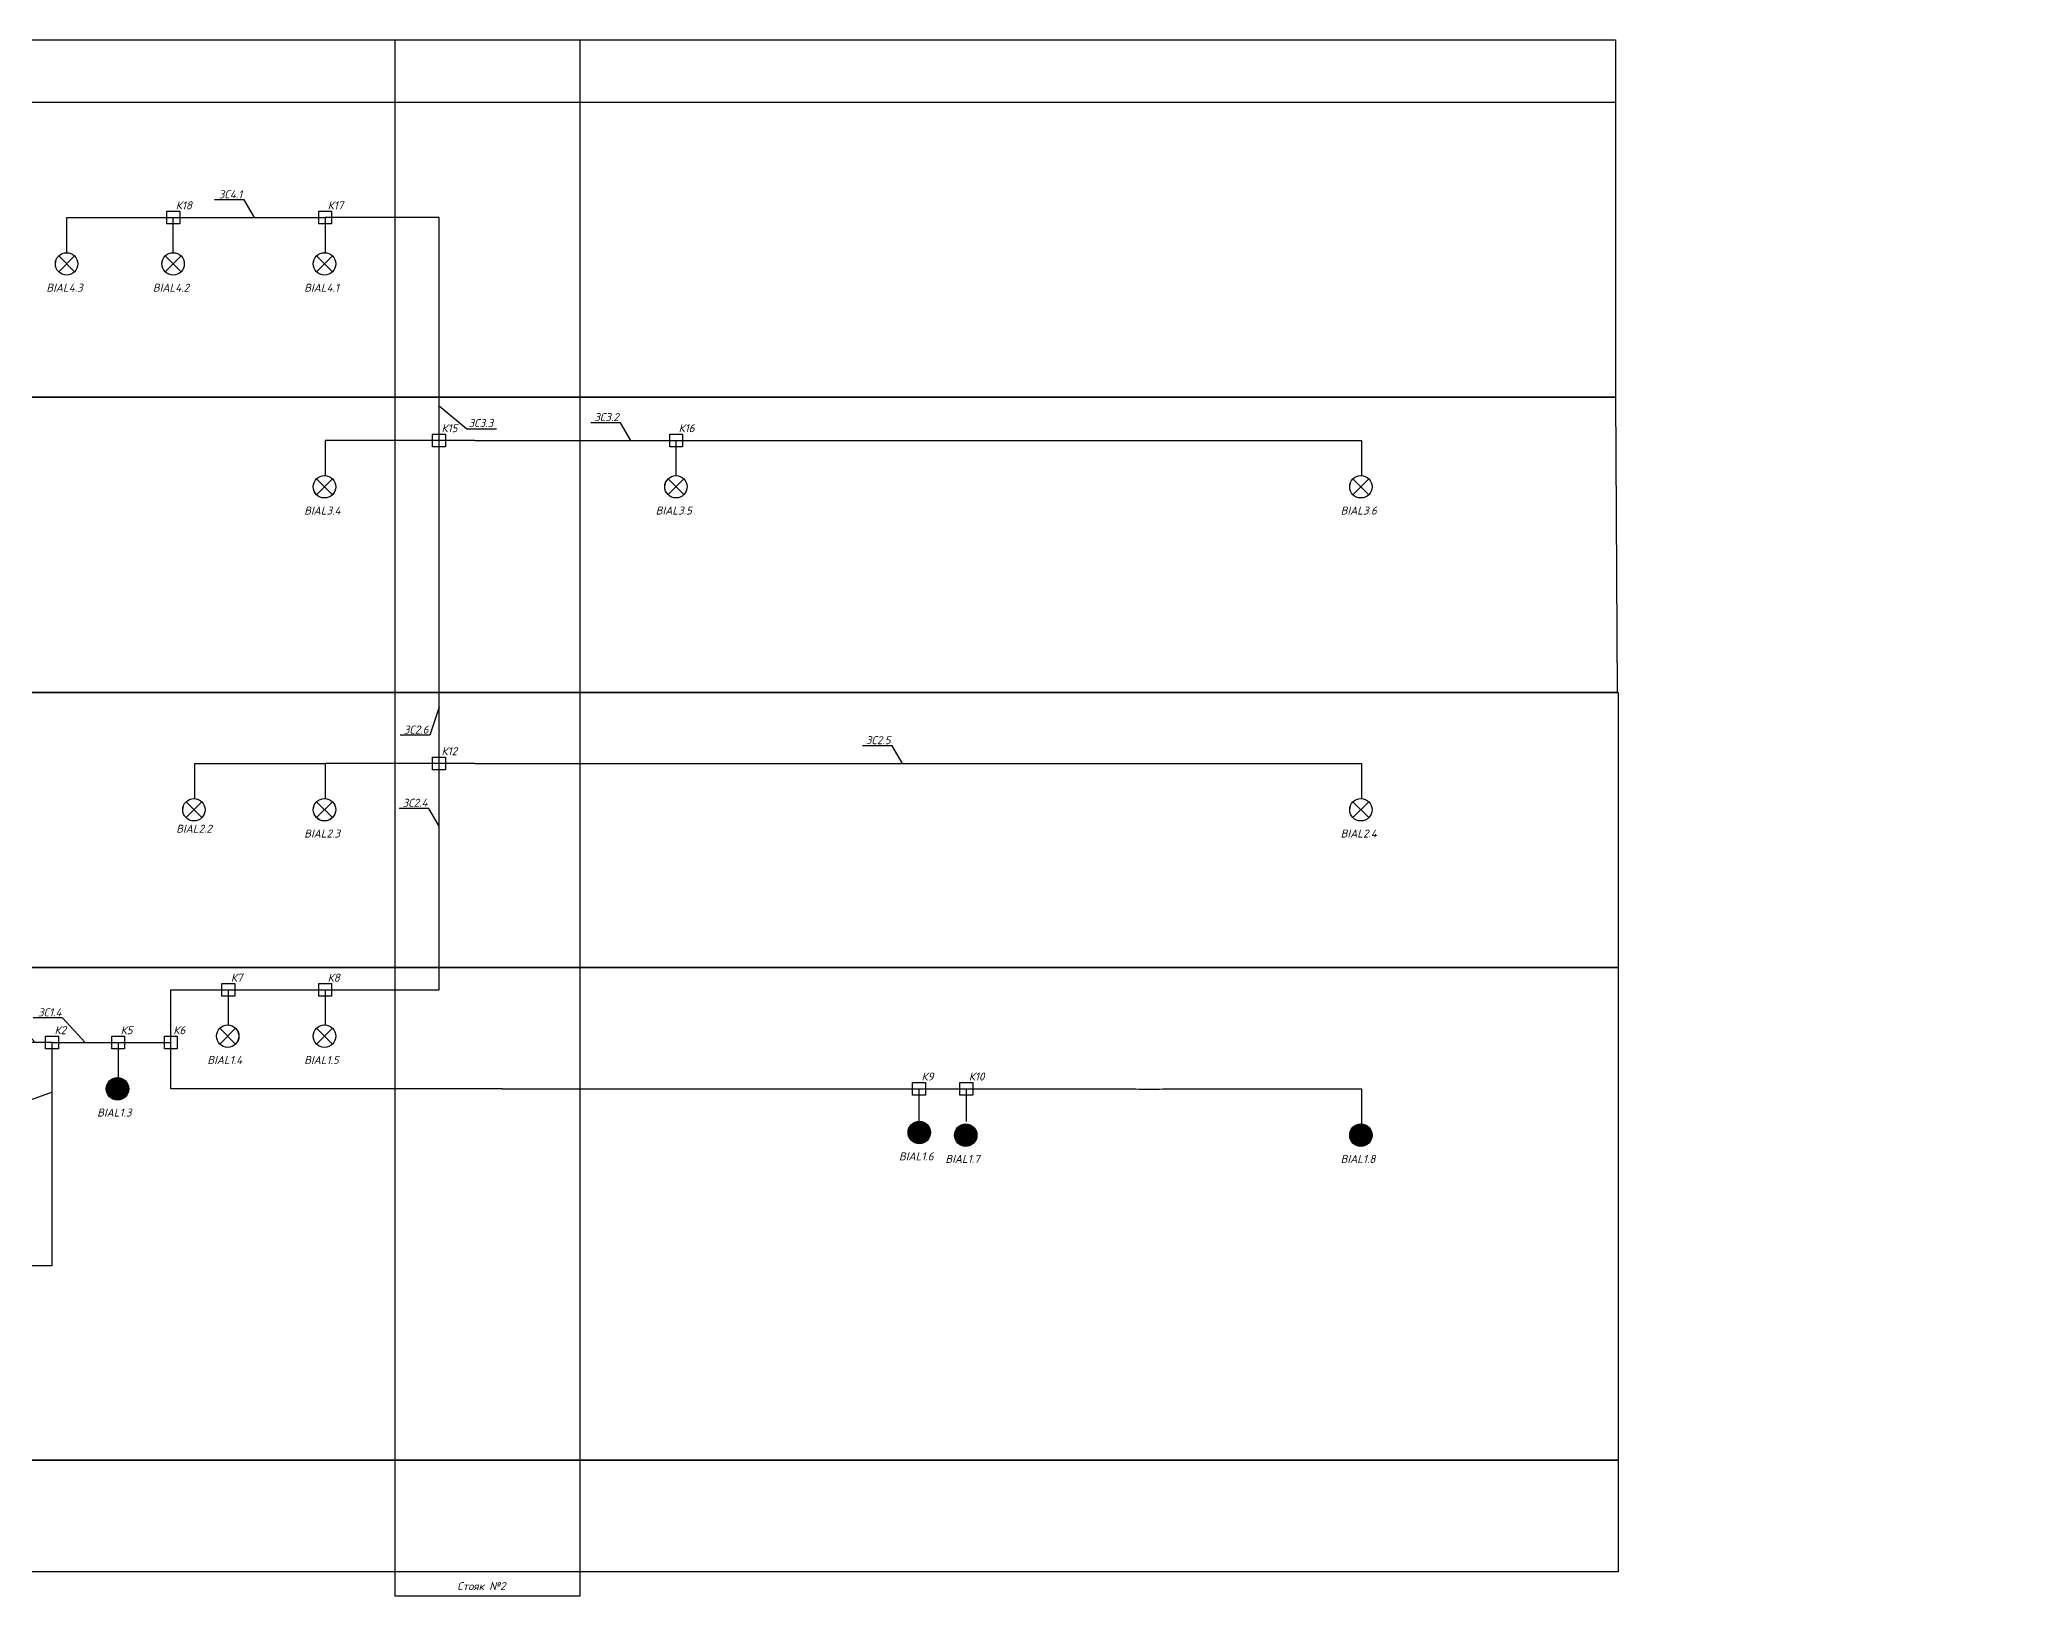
# Model space of a CAD drawing. Extents: x 69141456 to 70100388, y -33501327 to -33101377.
# Drawn here: x 69322173 to 69384317, y -33474125 to -33425584 of the extents above; entities that cross this region are included whole.
import ezdxf
from ezdxf import colors
from ezdxf.entities.mleader import LeaderData, LeaderLine
from ezdxf.math import Vec2, Vec3

# ---------------------------------------------------------------- set-up
doc = ezdxf.new("R2010")
doc.units = 0
doc.header["$LTSCALE"] = 100
for name, color, linetype in [('PDF _СКС', 1, 'Continuous'), ('PDF _СС_ЗВ_Кабель', 1, 'Continuous'), ('PDF _СС_ЗВ_Оборудование', 1, 'Continuous'), ('PDF _СС_Схема', 7, 'Continuous'), ('PDF _Текст', 7, 'Continuous'), ('СС. Текст', 7, 'Continuous')]:
    doc.layers.add(name, color=color, linetype=linetype)
doc.layers.add('СС_ЭЧС_Кабель', color=180, linetype='Continuous', lineweight=30)
doc.styles.add('ISOCPEUR', font='isocpeui.ttf', dxfattribs={"height": 250})

msp = doc.modelspace()

# ---------------------------------------------------------------- linework, layer by layer
at = {"layer": 'PDF _СКС', "lineweight": 30}
for points in [[(69322760, -33432323.8), (69323255.2, -33432819.1)], [(69322760, -33432819.1), (69323255.2, -33432323.8)], [(69326082.4, -33432323.8), (69326577.7, -33432819.1)], [(69326082.4, -33432819.1), (69326577.7, -33432323.8)], [(69330805, -33432324.9), (69331298.1, -33432820.1)], [(69330805, -33432820.1), (69331298.1, -33432324.9)], [(69330805, -33439275.3), (69331298.1, -33439770.5)], [(69330805, -33439770.5), (69331298.1, -33439275.3)], [(69341767.1, -33439274.2), (69342262.3, -33439769.5)], [(69341767.1, -33439769.5), (69342262.3, -33439274.2)], [(69363131.4, -33439275.3), (69363624.6, -33439770.5)], [(69363131.4, -33439770.5), (69363624.6, -33439275.3)], [(69326732.4, -33449350.7), (69327227.6, -33449843.8)], [(69326732.4, -33449843.8), (69327227.6, -33449350.7)], [(69330805, -33449350.7), (69331298.1, -33449843.8)], [(69330805, -33449843.8), (69331298.1, -33449350.7)], [(69363131.4, -33449350.7), (69363624.6, -33449843.8)], [(69363131.4, -33449843.8), (69363624.6, -33449350.7)], [(69327784.5, -33456414.1), (69328277.6, -33456907.3)], [(69327784.5, -33456907.3), (69328277.6, -33456414.1)], [(69330805, -33456414.1), (69331298.1, -33456907.3)], [(69330805, -33456907.3), (69331298.1, -33456414.1)], [(69324347.4, -33458053), (69324840.5, -33458546.1)], [(69324347.4, -33458546.1), (69324840.5, -33458053)], [(69349357.4, -33459419.8), (69349850.6, -33459912.9)], [(69349357.4, -33459912.9), (69349850.6, -33459419.8)], [(69350805, -33459498.4), (69351298.1, -33459991.5)], [(69350805, -33459991.5), (69351298.1, -33459498.4)], [(69363131.4, -33459498.4), (69363624.6, -33459993.7)], [(69363131.4, -33459993.7), (69363624.6, -33459498.4)]]:
    msp.add_lwpolyline(points, dxfattribs=at)
for centre in [(69323007.6, -33432571.4), (69326330, -33432571.4), (69331052.6, -33432572.5), (69331052.6, -33439522.9), (69342014.7, -33439521.8), (69363379.1, -33439522.9), (69326980, -33449596.2), (69331052.6, -33449596.2), (69363379.1, -33449596.2), (69328032.1, -33456659.6), (69331052.6, -33456659.6), (69324595, -33458298.5), (69349605, -33459665.3), (69351052.6, -33459743.9), (69363379.1, -33459746)]:
    msp.add_circle(centre, 349.7, dxfattribs=at)
at = {"layer": 'PDF _СС_ЗВ_Кабель', "lineweight": 30}
for points in [[(69326135.3, -33430927.3), (69326534.9, -33430927.3), (69326534.9, -33431324.8), (69326135.3, -33431324.8)], [(69330873, -33430927.3), (69331272.6, -33430927.3), (69331272.6, -33431324.8), (69330873, -33431324.8)], [(69334424.9, -33437877.7), (69334824.5, -33437877.7), (69334824.5, -33438275.1), (69334424.9, -33438275.1)], [(69341820, -33437877.7), (69342219.6, -33437877.7), (69342219.6, -33438275.2), (69341820, -33438275.2)], [(69334424.9, -33447952), (69334824.5, -33447952), (69334824.5, -33448349.5), (69334424.9, -33448349.5)], [(69327854.6, -33455015.5), (69328252.1, -33455015.5), (69328252.1, -33455413), (69327854.6, -33455413)], [(69330873, -33455015.5), (69331272.6, -33455015.5), (69331272.6, -33455413), (69330873, -33455413)], [(69322353.5, -33456654.3), (69322753.1, -33456654.3), (69322753.1, -33457053.9), (69322353.5, -33457053.9)], [(69324415.4, -33456654.3), (69324815, -33456654.3), (69324815, -33457053.9), (69324415.4, -33457053.9)], [(69326058.5, -33456654.3), (69326458.1, -33456654.3), (69326458.1, -33457053.9), (69326058.5, -33457053.9)], [(69349396.7, -33458099.7), (69349796.4, -33458099.7), (69349796.4, -33458499.4), (69349396.7, -33458499.4)], [(69350873, -33458099.7), (69351272.6, -33458099.7), (69351272.6, -33458499.4), (69350873, -33458499.4)]]:
    msp.add_lwpolyline(points, close=True, dxfattribs=at)
for points in [[(69334624.7, -33441201.5), (69334624.7, -33431126), (69331072.8, -33431126), (69331072.8, -33432214.3)], [(69321475.7, -33463807), (69322553.3, -33463807), (69322553.3, -33456854.1), (69304283.6, -33456854.1), (69304283.6, -33438076.4), (69297492.3, -33438076.4), (69297492.3, -33439164.7)], [(69334624.7, -33448151.8), (69334624.7, -33438076.4), (69331072.8, -33438076.4), (69331072.8, -33439164.7)], [(69336589.5, -33438076.4), (69358467.8, -33438076.4), (69363401.4, -33438076.4), (69363401.4, -33439164.7)], [(69327002.3, -33449238), (69327002.3, -33448151.8), (69327002.3, -33448151.8), (69331072.8, -33448151.8)], [(69331072.8, -33455215.3), (69334624.7, -33455215.3), (69334624.7, -33448151.8), (69331072.8, -33448151.8), (69331072.8, -33449238)], [(69336589.5, -33448151.5), (69336589.5, -33448151.5), (69363401.4, -33448151.8), (69363401.4, -33449238)], [(69335742.8, -33458299.6), (69326258.3, -33458299.6), (69326258.3, -33456854.1), (69326258.3, -33455215.3), (69328054.4, -33455215.3)], [(69328054.4, -33456301.5), (69328054.4, -33455215.3), (69331072.8, -33455215.3), (69331072.8, -33456301.5)], [(69322553.3, -33456854.1), (69324615.2, -33456854.1), (69324615.2, -33457940.3)], [(69324615.2, -33456854.1), (69326258.3, -33456854.1)], [(69336586.7, -33458299.6), (69356357.1, -33458299.6)], [(69349604, -33459315.6), (69349604, -33458299.6)], [(69351080.2, -33459315.6), (69351080.2, -33458299.6)], [(69357200.9, -33458299.6), (69363401.4, -33458299.6), (69363401.4, -33459387.9)]]:
    msp.add_lwpolyline(points, dxfattribs=at)
for centre, radius, start, end in [((69336166.9, -33425937.5), 12146.2, 268.006101, 271.993899), ((69336166.9, -33320462.1), 127690.2, 269.810373, 270.189627), ((69336166.9, -33531181), 72882.9, 89.667774, 90.332226), ((69356781.1, -33453210.4), 5106.4, 265.25277, 274.74723)]:
    msp.add_arc(centre, radius, start, end, dxfattribs=at)
at = {"layer": 'PDF _СС_ЗВ_Оборудование', "color": 7, "lineweight": 0, "true_color": 0xffffff}
for points in [[(69322657.9, -33432572.5), (69322683.4, -33432438.6)], [(69325980.4, -33432572.5), (69326005.9, -33432438.6)], [(69330700.8, -33432573.6), (69330728.5, -33432439.7)], [(69330700.8, -33439523.9), (69330728.5, -33439390)], [(69341665, -33439522.9), (69341690.5, -33439389)], [(69363029.4, -33439523.9), (69363054.9, -33439390)], [(69326630.3, -33449597.3), (69326655.8, -33449463.3)], [(69330700.8, -33449597.3), (69330728.5, -33449463.3)], [(69363029.4, -33449597.3), (69363054.9, -33449463.3)], [(69327682.5, -33456660.7), (69327708, -33456526.8)], [(69330700.8, -33456660.7), (69330728.5, -33456526.8)], [(69324245.3, -33458299.6), (69324270.8, -33458167.8)], [(69349255.4, -33459666.3), (69349280.9, -33459534.5)], [(69350702.9, -33459745), (69350728.4, -33459613.2)], [(69363029.4, -33459747.1), (69363054.9, -33459613.2)]]:
    msp.add_lwpolyline(points, dxfattribs=at)
at = {"layer": 'PDF _СС_ЗВ_Оборудование', "lineweight": 30}
for centre, radius in [((69323007.2, -33432571.4), 349.3), ((69326329.6, -33432571.4), 349.3), ((69331050.8, -33432571.3), 350), ((69331050.8, -33439521.7), 350), ((69342014.3, -33439521.7), 349.3), ((69363378.7, -33439522.8), 349.3), ((69326979.6, -33449596.1), 349.3), ((69331050.8, -33449595), 350), ((69363378.7, -33449596.1), 349.3), ((69328031.7, -33456659.6), 349.3), ((69331050.8, -33456658.5), 350), ((69324594.6, -33458300.5), 349.3), ((69349604.6, -33459667.3), 349.3), ((69351052.2, -33459746), 349.3), ((69363378.7, -33459746), 349.3)]:
    msp.add_circle(centre, radius, dxfattribs=at)
at = {"layer": 'PDF _СС_ЗВ_Оборудование', "color": 7, "true_color": 0xffffff, "transparency": 33554559}
for points in [[(69324264.5, -33458414.3), (69324347.4, -33458053), (69324245.3, -33458299.6)], [(69324347.4, -33458053), (69324245.3, -33458299.6), (69324270.8, -33458167.8)], [(69324317.6, -33458512.1), (69324491.9, -33457965.8), (69324264.5, -33458414.3)], [(69324491.9, -33457965.8), (69324264.5, -33458414.3), (69324347.4, -33458053)], [(69324417.5, -33458601.4), (69324649.2, -33457955.2), (69324317.6, -33458512.1)], [(69324649.2, -33457955.2), (69324317.6, -33458512.1), (69324491.9, -33457965.8)], [(69324791.6, -33458010.5), (69324417.5, -33458601.4), (69324649.2, -33457955.2)], [(69324511, -33458639.7), (69324791.6, -33458010.5), (69324417.5, -33458601.4)], [(69324897.9, -33458127.4), (69324511, -33458639.7), (69324791.6, -33458010.5)], [(69324636.4, -33458646), (69324897.9, -33458127.4), (69324511, -33458639.7)], [(69324942.5, -33458299.6), (69324636.4, -33458646), (69324897.9, -33458127.4)], [(69324759.7, -33458607.8), (69324942.5, -33458299.6), (69324636.4, -33458646)], [(69324914.9, -33458437.7), (69324759.7, -33458607.8), (69324942.5, -33458299.6)], [(69324840.5, -33458546.1), (69324914.9, -33458437.7), (69324759.7, -33458607.8)], [(69349274.5, -33459781.1), (69349357.4, -33459419.8), (69349255.4, -33459666.3)], [(69349357.4, -33459419.8), (69349255.4, -33459666.3), (69349280.9, -33459534.5)], [(69349327.7, -33459878.9), (69349502, -33459332.6), (69349274.5, -33459781.1)], [(69349502, -33459332.6), (69349274.5, -33459781.1), (69349357.4, -33459419.8)], [(69349427.6, -33459968.2), (69349659.2, -33459322), (69349327.7, -33459878.9)], [(69349659.2, -33459322), (69349327.7, -33459878.9), (69349502, -33459332.6)], [(69349801.7, -33459377.2), (69349427.6, -33459968.2), (69349659.2, -33459322)], [(69349521.1, -33460006.4), (69349801.7, -33459377.2), (69349427.6, -33459968.2)], [(69349907.9, -33459494.1), (69349521.1, -33460006.4), (69349801.7, -33459377.2)], [(69349646.5, -33460012.8), (69349907.9, -33459494.1), (69349521.1, -33460006.4)], [(69349952.6, -33459666.3), (69349646.5, -33460012.8), (69349907.9, -33459494.1)], [(69350722.1, -33459859.8), (69350805, -33459498.4), (69350702.9, -33459745)], [(69350805, -33459498.4), (69350702.9, -33459745), (69350728.4, -33459613.2)], [(69350775.2, -33459957.5), (69350949.5, -33459411.3), (69350722.1, -33459859.8)], [(69350949.5, -33459411.3), (69350722.1, -33459859.8), (69350805, -33459498.4)], [(69350875.1, -33460046.8), (69351106.8, -33459400.6), (69350775.2, -33459957.5)], [(69351106.8, -33459400.6), (69350775.2, -33459957.5), (69350949.5, -33459411.3)], [(69351249.2, -33459455.9), (69350875.1, -33460046.8), (69351106.8, -33459400.6)], [(69350968.6, -33460085.1), (69351249.2, -33459455.9), (69350875.1, -33460046.8)], [(69351355.5, -33459572.8), (69350968.6, -33460085.1), (69351249.2, -33459455.9)], [(69351094, -33460091.4), (69351355.5, -33459572.8), (69350968.6, -33460085.1)], [(69351400.1, -33459745), (69351094, -33460091.4), (69351355.5, -33459572.8)], [(69363048.5, -33459861.9), (69363131.4, -33459498.4), (69363029.4, -33459747.1)], [(69363131.4, -33459498.4), (69363029.4, -33459747.1), (69363054.9, -33459613.2)], [(69363101.7, -33459959.7), (69363278.1, -33459411.3), (69363048.5, -33459861.9)], [(69363278.1, -33459411.3), (69363048.5, -33459861.9), (69363131.4, -33459498.4)], [(69363203.7, -33460048.9), (69363435.4, -33459400.6), (69363101.7, -33459959.7)], [(69363435.4, -33459400.6), (69363101.7, -33459959.7), (69363278.1, -33459411.3)], [(69363575.7, -33459458), (69363203.7, -33460048.9), (69363435.4, -33459400.6)], [(69363295.1, -33460085.1), (69363575.7, -33459458), (69363203.7, -33460048.9)], [(69363682, -33459572.8), (69363295.1, -33460085.1), (69363575.7, -33459458)], [(69363420.5, -33460093.6), (69363682, -33459572.8), (69363295.1, -33460085.1)], [(69363728.7, -33459747.1), (69363420.5, -33460093.6), (69363682, -33459572.8)], [(69349769.8, -33459974.5), (69349952.6, -33459666.3), (69349646.5, -33460012.8)], [(69349925, -33459804.5), (69349769.8, -33459974.5), (69349952.6, -33459666.3)], [(69349850.6, -33459912.9), (69349925, -33459804.5), (69349769.8, -33459974.5)], [(69351217.3, -33460053.2), (69351400.1, -33459745), (69351094, -33460091.4)], [(69351372.5, -33459883.1), (69351217.3, -33460053.2), (69351400.1, -33459745)], [(69351298.1, -33459991.5), (69351372.5, -33459883.1), (69351217.3, -33460053.2)], [(69363543.8, -33460053.2), (69363728.7, -33459747.1), (69363420.5, -33460093.6)], [(69363699, -33459883.1), (69363543.8, -33460053.2), (69363728.7, -33459747.1)], [(69363624.6, -33459993.7), (69363699, -33459883.1), (69363543.8, -33460053.2)]]:
    msp.add_solid(points, dxfattribs=at)
at = {"layer": 'PDF _СС_Схема', "lineweight": 30}
for points in [[(69291106.9, -33425583.9), (69371325.7, -33425583.9), (69371325.7, -33436733), (69291106.9, -33436733)], [(69333260.1, -33425583.9), (69339016.3, -33425583.9), (69339016.3, -33474124.8), (69333260.1, -33474124.8)], [(69291106.9, -33436733), (69371325.7, -33436733), (69371376.7, -33445941.2), (69291106.9, -33445941.2)], [(69291106.9, -33445941.2), (69371400.1, -33445941.2), (69371400.1, -33454515.9), (69291106.9, -33454515.9)], [(69291106.9, -33454515.9), (69371400.1, -33454515.9), (69371400.1, -33469879.9), (69291106.9, -33469879.9)], [(69291106.9, -33469879.9), (69371400.1, -33469879.9), (69371400.1, -33473370.2), (69291106.9, -33473370.2)]]:
    msp.add_lwpolyline(points, close=True, dxfattribs=at)
msp.add_lwpolyline([(69291106.9, -33427524.8), (69371325.7, -33427524.8)], dxfattribs=at)
at = {"layer": 'СС_ЭЧС_Кабель', "color": 1}
for points in [[(69323013, -33432222.2), (69323012.7, -33431126)], [(69323012.7, -33431126), (69331072.8, -33431126)], [(69326335.4, -33432222.2), (69326335.1, -33431126)], [(69335744.3, -33438076.4), (69334624.7, -33438076.4)], [(69342020.1, -33439172.5), (69342019.8, -33438076.4)], [(69335744.3, -33448151.5), (69334624.7, -33448151.8)]]:
    msp.add_lwpolyline(points, dxfattribs=at)

# ---------------------------------------------------------------- texts
at = {"layer": 'PDF _Текст', "attachment_point": 7, "style": 'ISOCPEUR'}
for s, insert, char_height in [('К18', (69326411.9, -33430871.5), 249.57), ('К17', (69331149.6, -33430871.5), 249.57), ('{\\fISOCPEUR|b0|i1|c204|p34;BIAL4.2}', (69325697.7, -33433439.8), 249.573), ('{\\fISOCPEUR|b0|i1|c204|p34;BIAL4.1}', (69330418.1, -33433440.8), 249.573), ('К15', (69334701.5, -33437821.9), 249.57), ('К16', (69342096.5, -33437821.9), 249.57), ('{\\fISOCPEUR|b0|i1|c204|p34;BIAL3.4}', (69330418.1, -33440391.2), 249.573), ('{\\fISOCPEUR|b0|i1|c204|p34;BIAL3.5}', (69341382.3, -33440390.1), 249.573), ('{\\fISOCPEUR|b0|i1|c204|p34;BIAL3.6}', (69362746.7, -33440391.2), 249.573), ('К12', (69334701.5, -33447896.3), 249.57), ('{\\fISOCPEUR|b0|i1|c204|p34;BIAL2.2}', (69326425.7, -33450314.4), 249.573), ('{\\fISOCPEUR|b0|i1|c204|p34;BIAL2.3}', (69330418.1, -33450464.5), 249.573), ('{\\fISOCPEUR|b0|i1|c204|p34;BIAL2.4}', (69362746.7, -33450464.5), 249.573), ('К7', (69328130.1, -33454959.7), 249.57), ('К8', (69331149.6, -33454959.7), 249.57), ('К2', (69322630.1, -33456598.6), 249.57), ('К5', (69324691.9, -33456598.6), 249.57), ('К6', (69326335, -33456598.6), 249.57), ('{\\fISOCPEUR|b0|i1|c204|p34;BIAL1.4}', (69327397.6, -33457527.9), 249.573), ('{\\fISOCPEUR|b0|i1|c204|p34;BIAL1.5}', (69330418.1, -33457527.9), 249.573), ('К9', (69349673.3, -33458044), 249.57), ('К10', (69351149.5, -33458044), 249.57), ('{\\fISOCPEUR|b0|i1|c204|p34;BIAL1.3}', (69323960.5, -33459166.8), 249.573), ('{\\fISOCPEUR|b0|i1|c204|p34;BIAL1.6}', (69348970.5, -33460533.6), 249.573), ('{\\fISOCPEUR|b0|i1|c204|p34;BIAL1.7}', (69350418.1, -33460612.2), 249.573), ('{\\fISOCPEUR|b0|i1|c204|p34;BIAL1.8}', (69362746.7, -33460614.3), 249.573), ('Стояк №2', (69335192.3, -33473937.7), 249.57)]:
    msp.add_mtext(s, dxfattribs=dict(at, insert=insert, char_height=char_height))
at = {"layer": 'PDF _Текст', "insert": (69322375.2, -33433439.8), "char_height": 249.573, "width": 1475.736, "attachment_point": 7, "style": 'ISOCPEUR'}
msp.add_mtext('{\\fISOCPEUR|b0|i1|c204|p34;BIAL4.3}', dxfattribs=at)

# ---------------------------------------------------------------- leaders
at = {"layer": 'СС. Текст', "lineweight": 0}
ml = msp.add_multileader_mtext('Standard', dxfattribs=at)
ml.set_content('{\\C256;ЗС4.1}', color=7, style='ISOCPEUR')
ml.set_leader_properties(color=256)
ml.build(insert=Vec2(0, 0))
ml.multileader.update_dxf_attribs({"text_left_attachment_type": 6, "text_right_attachment_type": 6, "dogleg_length": 0.1, "arrow_head_size": 0, "scale": 100})
ctx = ml.context
ctx.base_point, ctx.scale, ctx.char_height, ctx.arrow_head_size, ctx.landing_gap_size, ctx.plane_origin = Vec3(69327704.1, -33430576.6), 100, 250, 0, 0, Vec3(69326674.5, -33430995.1)
ctx.left_attachment, ctx.right_attachment, ctx.text_align_type = 6, 6, 1
notes = []
notes.append((ctx, [(1, (1, 1, 0), (69328544.8, -33430576.6), (-1, 0), 10, [(0, [(69328867, -33431126)], 0, [])])]))
ctx.mtext.insert, ctx.mtext.width, ctx.mtext.defined_height, ctx.mtext.alignment, ctx.mtext.flow_direction = Vec3(69328119.5, -33430276.6), 2756.185, 416.7, 2, 5
ml = msp.add_multileader_mtext('Standard', dxfattribs=at)
ml.set_content('ЗС3.1', color=7, style='ISOCPEUR')
ml.set_leader_properties(color=256)
ml.build(insert=Vec2(0, 0))
ml.multileader.update_dxf_attribs({"text_left_attachment_type": 6, "text_right_attachment_type": 6, "dogleg_length": 0.1, "arrow_head_size": 0, "scale": 100})
ctx = ml.context
ctx.base_point, ctx.scale, ctx.char_height, ctx.arrow_head_size, ctx.landing_gap_size, ctx.plane_origin = Vec3(69301114.2, -33437527), 100, 250, 0, 0, Vec3(69300058.8, -33437945.5)
ctx.left_attachment, ctx.right_attachment, ctx.text_align_type = 6, 6, 1
notes.append((ctx, [(1, (1, 1, 0), (69301929.2, -33437527), (-1, 0), 10, [(0, [(69302251.3, -33438076.4)], 0, [])])]))
ctx.mtext.insert, ctx.mtext.width, ctx.mtext.defined_height, ctx.mtext.alignment, ctx.mtext.flow_direction = Vec3(69301516.7, -33437227), 2756.185, 416.7, 2, 5
ml = msp.add_multileader_mtext('Standard', dxfattribs=at)
ml.set_content('ЗС3.3', color=7, style='ISOCPEUR')
ml.set_leader_properties(color=256)
ml.build(insert=Vec2(0, 0))
ml.multileader.update_dxf_attribs({"text_left_attachment_type": 6, "text_right_attachment_type": 6, "dogleg_length": 0.1, "arrow_head_size": 0, "scale": 100})
ctx = ml.context
ctx.base_point, ctx.scale, ctx.char_height, ctx.arrow_head_size, ctx.landing_gap_size, ctx.plane_origin = Vec3(69335505.9, -33437711.5), 100, 250, 0, 0, Vec3(69334398.5, -33438130)
ctx.left_attachment, ctx.right_attachment, ctx.text_align_type = 6, 6, 1
notes.append((ctx, [(0, (1, 1, 0), (69335495.9, -33437711.5), (1, 0), 10, [(0, [(69334624.7, -33436995.2)], 0, [])])]))
ctx.mtext.insert, ctx.mtext.width, ctx.mtext.defined_height, ctx.mtext.alignment, ctx.mtext.flow_direction = Vec3(69335928.5, -33437411.5), 2756.185, 416.7, 2, 5
ml = msp.add_multileader_mtext('Standard', dxfattribs=at)
ml.set_content('ЗС3.2', color=7, style='ISOCPEUR')
ml.set_leader_properties(color=256)
ml.build(insert=Vec2(0, 0))
ml.multileader.update_dxf_attribs({"text_left_attachment_type": 6, "text_right_attachment_type": 6, "dogleg_length": 0.1, "arrow_head_size": 0, "scale": 100})
ctx = ml.context
ctx.base_point, ctx.scale, ctx.char_height, ctx.arrow_head_size, ctx.landing_gap_size, ctx.plane_origin = Vec3(69339425.2, -33437527), 100, 250, 0, 0, Vec3(69338410.3, -33437945.5)
ctx.left_attachment, ctx.right_attachment, ctx.text_align_type = 6, 6, 1
notes.append((ctx, [(1, (1, 1, 0), (69340280.7, -33437527), (-1, 0), 10, [(0, [(69340602.9, -33438076.4)], 0, [])])]))
ctx.mtext.insert, ctx.mtext.width, ctx.mtext.defined_height, ctx.mtext.alignment, ctx.mtext.flow_direction = Vec3(69339848, -33437227), 2756.185, 416.7, 2, 5
ml = msp.add_multileader_mtext('Standard', dxfattribs=at)
ml.set_content('ЗС2.3', color=7, style='ISOCPEUR')
ml.set_leader_properties(color=256)
ml.build(insert=Vec2(0, 0))
ml.multileader.update_dxf_attribs({"text_left_attachment_type": 6, "text_right_attachment_type": 6, "dogleg_length": 0.1, "arrow_head_size": 0, "scale": 100})
ctx = ml.context
ctx.base_point, ctx.scale, ctx.char_height, ctx.arrow_head_size, ctx.landing_gap_size, ctx.plane_origin = Vec3(69302494, -33446771.1), 100, 250, 0, 0, Vec3(69301478.9, -33447189.6)
ctx.left_attachment, ctx.right_attachment, ctx.text_align_type = 6, 6, 1
notes.append((ctx, [(1, (1, 1, 0), (69303349.3, -33446771.1), (-1, 0), 10, [(0, [(69304283.6, -33446543.9)], 0, [])])]))
ctx.mtext.insert, ctx.mtext.width, ctx.mtext.defined_height, ctx.mtext.alignment, ctx.mtext.flow_direction = Vec3(69302916.6, -33446471.1), 2756.185, 416.7, 2, 5
ml = msp.add_multileader_mtext('Standard', dxfattribs=at)
ml.set_content('ЗС2.6', color=7, style='ISOCPEUR')
ml.set_leader_properties(color=256)
ml.build(insert=Vec2(0, 0))
ml.multileader.update_dxf_attribs({"text_left_attachment_type": 6, "text_right_attachment_type": 6, "dogleg_length": 0.1, "arrow_head_size": 0, "scale": 100})
ctx = ml.context
ctx.base_point, ctx.scale, ctx.char_height, ctx.arrow_head_size, ctx.landing_gap_size, ctx.plane_origin = Vec3(69333493.7, -33447273.4), 100, 250, 0, 0, Vec3(69332464.1, -33447691.9)
ctx.left_attachment, ctx.right_attachment, ctx.text_align_type = 6, 6, 1
notes.append((ctx, [(1, (1, 1, 0), (69334334.4, -33447273.4), (-1, 0), 10, [(0, [(69334624.7, -33446397.7)], 0, [])])]))
ctx.mtext.insert, ctx.mtext.width, ctx.mtext.defined_height, ctx.mtext.alignment, ctx.mtext.flow_direction = Vec3(69333909.1, -33446973.4), 2756.185, 416.7, 2, 5
ml = msp.add_multileader_mtext('Standard', dxfattribs=at)
ml.set_content('ЗС2.2', color=7, style='ISOCPEUR')
ml.set_leader_properties(color=256)
ml.build(insert=Vec2(0, 0))
ml.multileader.update_dxf_attribs({"text_left_attachment_type": 6, "text_right_attachment_type": 6, "dogleg_length": 0.1, "arrow_head_size": 0, "scale": 100})
ctx = ml.context
ctx.base_point, ctx.scale, ctx.char_height, ctx.arrow_head_size, ctx.landing_gap_size, ctx.plane_origin = Vec3(69302493.8, -33447425.8), 100, 250, 0, 0, Vec3(69301478.9, -33447844.3)
ctx.left_attachment, ctx.right_attachment, ctx.text_align_type = 6, 6, 1
notes.append((ctx, [(1, (1, 1, 0), (69303349.3, -33447425.8), (-1, 0), 10, [(0, [(69303639.6, -33448151.8)], 0, [])])]))
ctx.mtext.insert, ctx.mtext.width, ctx.mtext.defined_height, ctx.mtext.alignment, ctx.mtext.flow_direction = Vec3(69302916.5, -33447125.8), 2756.185, 416.7, 2, 5
ml = msp.add_multileader_mtext('Standard', dxfattribs=at)
ml.set_content('ЗС2.5', color=7, style='ISOCPEUR')
ml.set_leader_properties(color=256)
ml.build(insert=Vec2(0, 0))
ml.multileader.update_dxf_attribs({"text_left_attachment_type": 6, "text_right_attachment_type": 6, "dogleg_length": 0.1, "arrow_head_size": 0, "scale": 100})
ctx = ml.context
ctx.base_point, ctx.scale, ctx.char_height, ctx.arrow_head_size, ctx.landing_gap_size, ctx.plane_origin = Vec3(69347900.8, -33447602.3), 100, 250, 0, 0, Vec3(69346884.2, -33448020.8)
ctx.left_attachment, ctx.right_attachment, ctx.text_align_type = 6, 6, 1
notes.append((ctx, [(1, (1, 1, 0), (69348754.6, -33447602.3), (-1, 0), 10, [(0, [(69349076.7, -33448151.7)], 0, [])])]))
ctx.mtext.insert, ctx.mtext.width, ctx.mtext.defined_height, ctx.mtext.alignment, ctx.mtext.flow_direction = Vec3(69348322.7, -33447302.3), 2756.185, 416.7, 2, 5
ml = msp.add_multileader_mtext('Standard', dxfattribs=at)
ml.set_content('ЗС2.1', color=7, style='ISOCPEUR')
ml.set_leader_properties(color=256)
ml.build(insert=Vec2(0, 0))
ml.multileader.update_dxf_attribs({"text_left_attachment_type": 6, "text_right_attachment_type": 6, "dogleg_length": 0.1, "arrow_head_size": 0, "scale": 100})
ctx = ml.context
ctx.base_point, ctx.scale, ctx.char_height, ctx.arrow_head_size, ctx.landing_gap_size, ctx.plane_origin = Vec3(69303148, -33449554.9), 100, 250, 0, 0, Vec3(69302092.6, -33449973.4)
ctx.left_attachment, ctx.right_attachment, ctx.text_align_type = 6, 6, 1
notes.append((ctx, [(1, (1, 1, 0), (69303962.9, -33449554.9), (-1, 0), 10, [(0, [(69304285.1, -33450104.3)], 0, [])])]))
ctx.mtext.insert, ctx.mtext.width, ctx.mtext.defined_height, ctx.mtext.alignment, ctx.mtext.flow_direction = Vec3(69303550.5, -33449254.9), 2756.185, 416.7, 2, 5
ml = msp.add_multileader_mtext('Standard', dxfattribs=at)
ml.set_content('ЗС2.4', color=7, style='ISOCPEUR')
ml.set_leader_properties(color=256)
ml.build(insert=Vec2(0, 0))
ml.multileader.update_dxf_attribs({"text_left_attachment_type": 6, "text_right_attachment_type": 6, "dogleg_length": 0.1, "arrow_head_size": 0, "scale": 100})
ctx = ml.context
ctx.base_point, ctx.scale, ctx.char_height, ctx.arrow_head_size, ctx.landing_gap_size, ctx.plane_origin = Vec3(69333458.3, -33449554.9), 100, 250, 0, 0, Vec3(69332433.7, -33449973.4)
ctx.left_attachment, ctx.right_attachment, ctx.text_align_type = 6, 6, 1
notes.append((ctx, [(1, (1, 1, 0), (69334304, -33449554.9), (-1, 0), 10, [(0, [(69334626.2, -33450104.3)], 0, [])])]))
ctx.mtext.insert, ctx.mtext.width, ctx.mtext.defined_height, ctx.mtext.alignment, ctx.mtext.flow_direction = Vec3(69333876.1, -33449254.9), 2756.185, 416.7, 2, 5
ml = msp.add_multileader_mtext('Standard', dxfattribs=at)
ml.set_content('{\\C256;ЛЧ1.1}', color=7, style='ISOCPEUR')
ml.set_leader_properties(color=256)
ml.build(insert=Vec2(0, 0))
ml.multileader.update_dxf_attribs({"text_left_attachment_type": 6, "text_right_attachment_type": 6, "dogleg_length": 0.1, "arrow_head_size": 0, "scale": 100})
ctx = ml.context
ctx.base_point, ctx.scale, ctx.char_height, ctx.arrow_head_size, ctx.landing_gap_size, ctx.plane_origin = Vec3(69300804.5, -33452939.9), 100, 250, 0, 0, Vec3(69298979.6, -33453423.2)
ctx.left_attachment, ctx.right_attachment, ctx.text_align_type = 6, 6, 1
notes.append((ctx, [(1, (1, 1, 0), (69301609.7, -33452939.9), (-1, 0), 10, [(0, [(69302568.6, -33451942.1)], 0, [])])]))
ctx.mtext.insert, ctx.mtext.width, ctx.mtext.defined_height, ctx.mtext.alignment, ctx.mtext.flow_direction = Vec3(69301202.1, -33452639.9), 1210.419, 370.7, 2, 5
ml = msp.add_multileader_mtext('Standard', dxfattribs=at)
ml.set_content('ЗС1.3', color=7, style='ISOCPEUR')
ml.set_leader_properties(color=256)
ml.build(insert=Vec2(0, 0))
ml.multileader.update_dxf_attribs({"text_left_attachment_type": 6, "text_right_attachment_type": 6, "dogleg_length": 0.1, "arrow_head_size": 0, "scale": 100})
ctx = ml.context
ctx.base_point, ctx.scale, ctx.char_height, ctx.arrow_head_size, ctx.landing_gap_size, ctx.plane_origin = Vec3(69320525.9, -33456090.9), 100, 250, 0, 0, Vec3(69319458.9, -33456509.4)
ctx.left_attachment, ctx.right_attachment, ctx.text_align_type = 6, 6, 1
notes.append((ctx, [(1, (1, 1, 0), (69321329.3, -33456090.9), (-1, 0), 10, [(0, [(69322029.1, -33456854.1)], 0, [])])]))
ctx.mtext.insert, ctx.mtext.width, ctx.mtext.defined_height, ctx.mtext.alignment, ctx.mtext.flow_direction = Vec3(69320922.6, -33455790.9), 2756.185, 416.7, 2, 5
ml = msp.add_multileader_mtext('Standard', dxfattribs=at)
ml.set_content('ЗС1.4', color=7, style='ISOCPEUR')
ml.set_leader_properties(color=256)
ml.build(insert=Vec2(0, 0))
ml.multileader.update_dxf_attribs({"text_left_attachment_type": 6, "text_right_attachment_type": 6, "dogleg_length": 0.1, "arrow_head_size": 0, "scale": 100})
ctx = ml.context
ctx.base_point, ctx.scale, ctx.char_height, ctx.arrow_head_size, ctx.landing_gap_size, ctx.plane_origin = Vec3(69322090.5, -33456090.9), 100, 250, 0, 0, Vec3(69321014.1, -33456509.4)
ctx.left_attachment, ctx.right_attachment, ctx.text_align_type = 6, 6, 1
notes.append((ctx, [(1, (1, 1, 0), (69322884.4, -33456090.9), (-1, 0), 10, [(0, [(69323584.3, -33456854.1)], 0, [])])]))
ctx.mtext.insert, ctx.mtext.width, ctx.mtext.defined_height, ctx.mtext.alignment, ctx.mtext.flow_direction = Vec3(69322482.5, -33455790.9), 2756.185, 416.7, 2, 5
ml = msp.add_multileader_mtext('Standard', dxfattribs=at)
ml.set_content('ЗС1.2', color=7, style='ISOCPEUR')
ml.set_leader_properties(color=256)
ml.build(insert=Vec2(0, 0))
ml.multileader.update_dxf_attribs({"text_left_attachment_type": 6, "text_right_attachment_type": 6, "dogleg_length": 0.1, "arrow_head_size": 0, "scale": 100})
ctx = ml.context
ctx.base_point, ctx.scale, ctx.char_height, ctx.arrow_head_size, ctx.landing_gap_size, ctx.plane_origin = Vec3(69320525.7, -33458851.9), 100, 250, 0, 0, Vec3(69319458.9, -33459270.4)
ctx.left_attachment, ctx.right_attachment, ctx.text_align_type = 6, 6, 1
notes.append((ctx, [(1, (1, 1, 0), (69321329.3, -33458851.9), (-1, 0), 10, [(0, [(69322553.3, -33458405.5)], 0, [])])]))
ctx.mtext.insert, ctx.mtext.width, ctx.mtext.defined_height, ctx.mtext.alignment, ctx.mtext.flow_direction = Vec3(69320922.5, -33458551.9), 2756.185, 416.7, 2, 5
ml = msp.add_multileader_mtext('Standard', dxfattribs=at)
ml.set_content('{\\C256;ЛЧ1.2}', color=7, style='ISOCPEUR')
ml.set_leader_properties(color=256)
ml.build(insert=Vec2(0, 0))
ml.multileader.update_dxf_attribs({"text_left_attachment_type": 6, "text_right_attachment_type": 6, "dogleg_length": 0.1, "arrow_head_size": 0, "scale": 100})
ctx = ml.context
ctx.base_point, ctx.scale, ctx.char_height, ctx.arrow_head_size, ctx.landing_gap_size, ctx.plane_origin = Vec3(69300138.5, -33461837.4), 100, 250, 0, 0, Vec3(69298354.2, -33462320.8)
ctx.left_attachment, ctx.right_attachment, ctx.text_align_type = 6, 6, 1
notes.append((ctx, [(1, (1, 1, 0), (69300984.3, -33461837.4), (-1, 0), 10, [(0, [(69301943.2, -33460839.7)], 0, [])])]))
ctx.mtext.insert, ctx.mtext.width, ctx.mtext.defined_height, ctx.mtext.alignment, ctx.mtext.flow_direction = Vec3(69300556.4, -33461537.4), 1210.419, 370.7, 2, 5
ml = msp.add_multileader_mtext('Standard', dxfattribs=at)
ml.set_content('{\\C256;ЛЧ1.3}', color=7, style='ISOCPEUR')
ml.set_leader_properties(color=256)
ml.build(insert=Vec2(0, 0))
ml.multileader.update_dxf_attribs({"text_left_attachment_type": 6, "text_right_attachment_type": 6, "dogleg_length": 0.1, "arrow_head_size": 0, "scale": 100})
ctx = ml.context
ctx.base_point, ctx.scale, ctx.char_height, ctx.arrow_head_size, ctx.landing_gap_size, ctx.plane_origin = Vec3(69303004.7, -33461837.4), 100, 250, 0, 0, Vec3(69301220.2, -33462320.8)
ctx.left_attachment, ctx.right_attachment, ctx.text_align_type = 6, 6, 1
notes.append((ctx, [(1, (1, 1, 0), (69303850.3, -33461837.4), (-1, 0), 10, [(0, [(69304696.5, -33460839.7)], 0, [])])]))
ctx.mtext.insert, ctx.mtext.width, ctx.mtext.defined_height, ctx.mtext.alignment, ctx.mtext.flow_direction = Vec3(69303422.5, -33461537.4), 1210.419, 370.7, 2, 5
ml = msp.add_multileader_mtext('Standard', dxfattribs=at)
ml.set_content('ЗС1.1', color=7, style='ISOCPEUR')
ml.set_leader_properties(color=256)
ml.build(insert=Vec2(0, 0))
ml.multileader.update_dxf_attribs({"text_left_attachment_type": 6, "text_right_attachment_type": 6, "dogleg_length": 0.1, "arrow_head_size": 0, "scale": 100})
ctx = ml.context
ctx.base_point, ctx.scale, ctx.char_height, ctx.arrow_head_size, ctx.landing_gap_size, ctx.plane_origin = Vec3(69317434.9, -33465935.3), 100, 250, 0, 0, Vec3(69316327.6, -33466353.8)
ctx.left_attachment, ctx.right_attachment, ctx.text_align_type = 6, 6, 1
notes.append((ctx, [(1, (1, 1, 0), (69318198, -33465935.3), (-1, 0), 10, [(0, [(69318629.4, -33465488.9)], 0, [])])]))
ctx.mtext.insert, ctx.mtext.width, ctx.mtext.defined_height, ctx.mtext.alignment, ctx.mtext.flow_direction = Vec3(69317811.4, -33465635.3), 2756.185, 416.7, 2, 5
for ctx, leaders in notes:
    for number, flags, end, landing, length, lines in leaders:
        leader = LeaderData()
        leader.index, (leader.has_last_leader_line, leader.has_dogleg_vector, leader.attachment_direction) = number, flags
        leader.last_leader_point, leader.dogleg_vector, leader.dogleg_length = Vec3(end), Vec3(landing), length
        for number, points, colour, breaks in lines:
            line = LeaderLine()
            line.index, line.vertices, line.color, line.breaks = number, Vec3.list(points), colors.encode_raw_color(colour), breaks
            leader.lines.append(line)
        ctx.leaders.append(leader)

doc.saveas('drawing.dxf')
